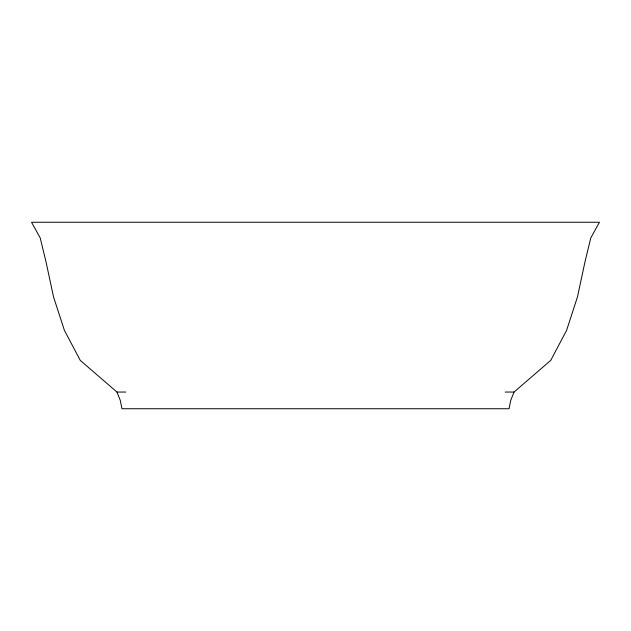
<?xml version="1.0" encoding="UTF-8"?>
<svg xmlns="http://www.w3.org/2000/svg" width="631" height="631" viewBox="0 0 631 631"><rect width="100%" height="100%" fill="white"/><g stroke="black" fill="none" stroke-linecap="round" stroke-linejoin="round"><path stroke-width="0.95" d="M514.052 392.048L510.716 400.393L509.051 408.738L121.949 408.738L120.284 400.393L116.948 392.048L80.24 360.348L64.386 330.313L53.54 296.949L46.031 261.904L40.195 237.879L31.55 222.262L599.45 222.262L590.805 237.879L584.969 261.904L577.46 296.949L566.614 330.313L550.76 360.348L514.052 392.048L505.186 392.048M116.948 392.048L125.814 392.048"/></g></svg>
